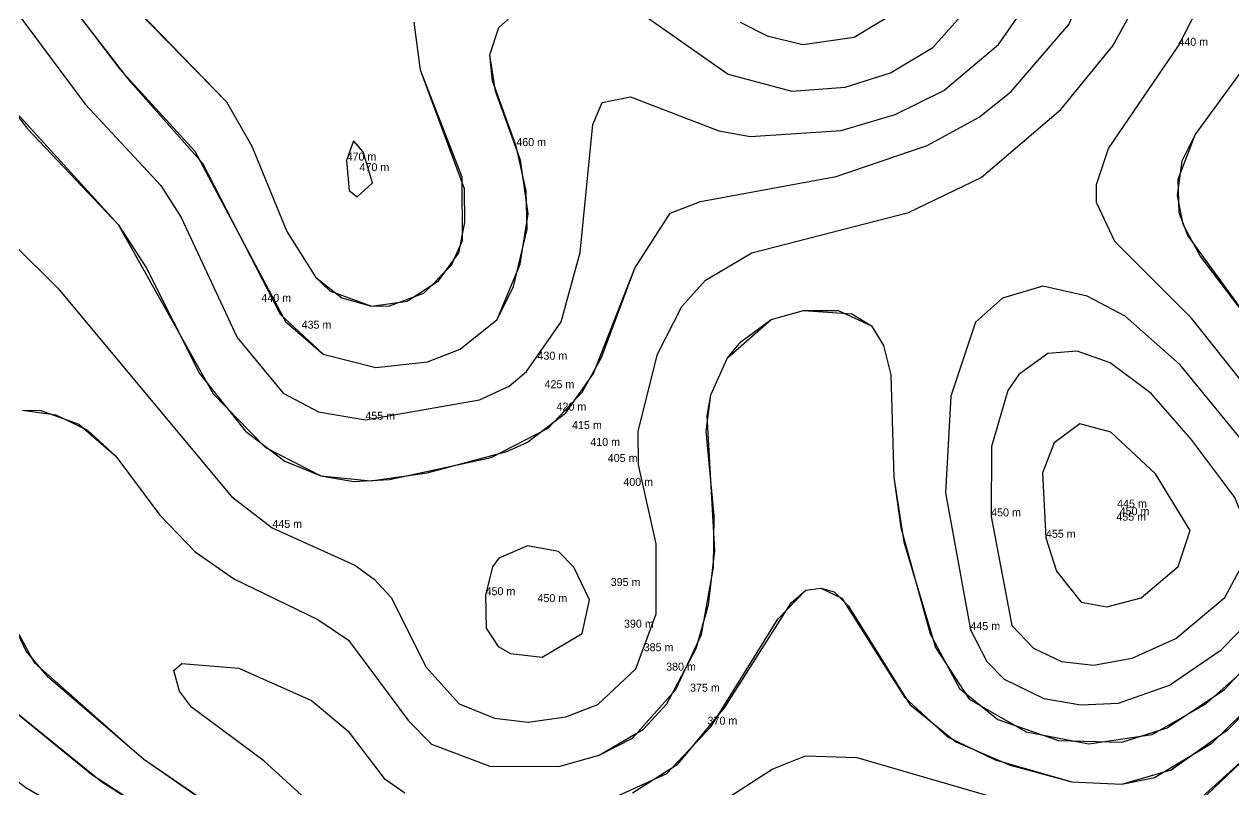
# Model space of a CAD drawing. Extents: x 104.513 to 104.5295, y 28.4567 to 28.4663.
# Drawn here: x 104.514595 to 104.517478, y 28.462799 to 28.464623 of the extents above; entities that cross this region are included whole.
import ezdxf

# ---------------------------------------------------------------- set-up
doc = ezdxf.new("R2010")
doc.units = 0
doc.header["$MEASUREMENT"] = 0
for name, color, linetype in [('Contour_Line_Major', 7, 'Continuous'), ('Contour_Line_Minor', 7, 'Continuous'), ('FeatureAttribs', 7, 'Continuous'), ('Iso-height_Area', 7, 'Continuous')]:
    doc.layers.add(name, color=color, linetype=linetype)

# ---------------------------------------------------------------- blocks, each defined once
blk = doc.blocks.new('FEATURE')

msp = doc.modelspace()

# ---------------------------------------------------------------- linework, layer by layer
at = {"layer": 'Contour_Line_Major', "color": 36, "true_color": 0x804000}
for points in [[(104.5145283, 28.4644645, 450), (104.5148196, 28.4641459, 450), (104.5150461, 28.4637421, 450), (104.5151701, 28.4636144, 450), (104.5153022, 28.4635472, 450), (104.5153808, 28.463534, 450), (104.5154656, 28.4635381, 450), (104.5157079, 28.4635906, 450), (104.5158442, 28.4636607, 450), (104.5159251, 28.4637462, 450), (104.5159709, 28.4638291, 450), (104.5160504, 28.4640414, 450), (104.5161347, 28.4641726, 450), (104.5162071, 28.4642007, 450), (104.5165307, 28.4642598, 450), (104.5167477, 28.4643338, 450), (104.5168711, 28.4644016, 450), (104.5169478, 28.4644622, 450), (104.5170852, 28.4646225, 450), (104.5171332, 28.4647358, 450)], [(104.5175126, 28.4634173, 450), (104.5174807, 28.4634954, 450), (104.5173756, 28.4636352, 450), (104.5172811, 28.4637429, 450), (104.5171838, 28.463816, 450), (104.5171048, 28.4638441, 450), (104.517035, 28.4638382, 450), (104.516966, 28.4637886, 450), (104.5169395, 28.4637504, 450), (104.5169011, 28.4636169, 450), (104.5168999, 28.4634506, 450), (104.516949, 28.4631905, 450), (104.5170012, 28.4631365, 450), (104.5170679, 28.4631052, 450), (104.5171439, 28.463096, 450), (104.517236, 28.463113, 450), (104.5173401, 28.4631597, 450), (104.5174568, 28.4632574, 450), (104.5174965, 28.4633312, 450), (104.5175126, 28.4634173, 450)], [(104.5159424, 28.4632518, 450), (104.5159054, 28.4633298, 450), (104.515869, 28.4633666, 450), (104.5157947, 28.4633806, 450), (104.5157263, 28.463351, 450), (104.5157113, 28.4633304, 450), (104.515695, 28.4632628, 450), (104.5156961, 28.4631843, 450), (104.5157252, 28.4631404, 450), (104.5157542, 28.4631243, 450), (104.51583, 28.4631154, 450), (104.5159251, 28.4631716, 450), (104.5159424, 28.4632518, 450)], [(104.5151035, 28.4625118, 450), (104.5145992, 28.4628039, 450), (104.5142756, 28.4630531, 450)]]:
    msp.add_polyline3d(points, dxfattribs=at)
at = {"layer": 'Contour_Line_Minor', "color": 36, "true_color": 0x804000}
for points in [[(104.5175993, 28.4636442, 440), (104.5173777, 28.4639225, 440), (104.5171949, 28.4641056, 440), (104.5171511, 28.4641981, 440), (104.517151, 28.4642408, 440), (104.5171795, 28.4643268, 440), (104.5173462, 28.4645715, 440), (104.5173903, 28.4646567, 440), (104.5174378, 28.4648361, 440), (104.5174429, 28.4649676, 440), (104.5174222, 28.4651225, 440), (104.5173572, 28.4653006, 440), (104.5172803, 28.4654255, 440), (104.5172633, 28.4654947, 440), (104.5172757, 28.4655713, 440), (104.5173027, 28.465606, 440), (104.5173776, 28.4656518, 440), (104.5174044, 28.4656107, 440), (104.5174345, 28.4654609, 440), (104.5174737, 28.4653507, 440), (104.5175078, 28.4652948, 440)], [(104.5146122, 28.4647946, 460), (104.5148235, 28.4645159, 460), (104.5150018, 28.4643202, 460), (104.515218, 28.4639147, 460), (104.5153078, 28.4638369, 460), (104.5154338, 28.4638052, 460), (104.5155562, 28.4638186, 460), (104.5156344, 28.4638485, 460), (104.5157228, 28.4639194, 460), (104.5157613, 28.4639981, 460), (104.515794, 28.464135, 460), (104.5157919, 28.4642257, 460), (104.5157682, 28.4643325, 460), (104.5157114, 28.4644883, 460), (104.5157054, 28.4645499, 460), (104.5157263, 28.4646151, 460), (104.5157939, 28.4646749, 460)], [(104.5147286, 28.4647954, 465), (104.5150775, 28.4644378, 465), (104.515138, 28.4643324, 465), (104.5152215, 28.464129, 465), (104.5152906, 28.4640196, 465), (104.5153521, 28.4639711, 465), (104.5154234, 28.463951, 465), (104.5154658, 28.463952, 465), (104.5155479, 28.4639825, 465), (104.5156141, 28.464049, 465), (104.5156402, 28.4641074, 465), (104.5156389, 28.4642588, 465), (104.5155401, 28.4645131, 465), (104.515525, 28.4646277, 465)], [(104.5145308, 28.4647133, 455), (104.5147406, 28.4644324, 455), (104.5149213, 28.4642385, 455), (104.5149691, 28.4641626, 455), (104.5151026, 28.4638769, 455), (104.5152125, 28.4637439, 455), (104.5152971, 28.4636993, 455), (104.5154085, 28.4636806, 455), (104.5156808, 28.4637278, 455), (104.5157511, 28.4637607, 455), (104.5157922, 28.4637959, 455), (104.5158753, 28.4639143, 455), (104.5159204, 28.4640793, 455), (104.5159505, 28.464384, 455), (104.5159729, 28.4644365, 455), (104.5160403, 28.4644497, 455), (104.516251, 28.4643689, 455), (104.5163265, 28.4643553, 455), (104.5165423, 28.4643698, 455), (104.5166714, 28.4644076, 455), (104.5167868, 28.4644647, 455), (104.5169177, 28.4645744, 455), (104.5169766, 28.464659, 455)], [(104.5160291, 28.4646747, 460), (104.5162732, 28.4645036, 460), (104.5164245, 28.4644636, 460), (104.5165517, 28.4644732, 460), (104.5166604, 28.4645071, 460), (104.5167613, 28.4645677, 460), (104.5168399, 28.4646553, 460)], [(104.5176316, 28.4637637, 435), (104.5173979, 28.4640712, 435), (104.5173573, 28.4641459, 435), (104.517344, 28.4642145, 435), (104.5173549, 28.4642974, 435), (104.5173861, 28.4643595, 435), (104.5176289, 28.4646926, 435)], [(104.5144673, 28.4641996, 445), (104.5146757, 28.4639943, 445), (104.5150892, 28.4634979, 445), (104.5151867, 28.463423, 445), (104.515383, 28.4633346, 445), (104.5154298, 28.4633007, 445), (104.5154701, 28.463257, 445), (104.5155532, 28.4630918, 445), (104.5156322, 28.4630044, 445), (104.5157166, 28.46297, 445), (104.5157964, 28.4629602, 445), (104.5158862, 28.4629734, 445), (104.5159623, 28.4630027, 445), (104.516053, 28.4630876, 445), (104.5161014, 28.4632188, 445), (104.5161018, 28.4633848, 445), (104.5160597, 28.463573, 445), (104.5160587, 28.4636537, 445), (104.5161048, 28.463837, 445), (104.5161627, 28.4639506, 445), (104.516219, 28.4640136, 445), (104.5163299, 28.4640781, 445), (104.5167029, 28.4641744, 445), (104.5168763, 28.4642574, 445), (104.5170658, 28.46442, 445), (104.5171896, 28.4645711, 445), (104.5172367, 28.4646564, 445)], [(104.5163017, 28.4646276, 465), (104.5163659, 28.4645954, 465), (104.5164513, 28.4645746, 465), (104.5165733, 28.4645922, 465), (104.5166737, 28.4646522, 465)], [(104.5173692, 28.4627523, 430), (104.5175262, 28.4628937, 430), (104.5176867, 28.4630775, 430), (104.5177738, 28.4632117, 430), (104.5178297, 28.4633788, 430), (104.517841, 28.4634688, 430), (104.5178382, 28.4636735, 430), (104.51785, 28.4637494, 430), (104.5178715, 28.4637752, 430), (104.5182498, 28.4637261, 430), (104.5184187, 28.463742, 430), (104.5185199, 28.4637675, 430), (104.5186591, 28.4638266, 430), (104.5187721, 28.4638988, 430), (104.5191098, 28.4641827, 430), (104.5191934, 28.4642138, 430), (104.5194906, 28.4642195, 430), (104.5196066, 28.4642403, 430), (104.5197714, 28.4643317, 430), (104.5199737, 28.4644963, 430), (104.5201014, 28.4645813, 430)], [(104.5154256, 28.4642451, 470), (104.5154034, 28.4643188, 470), (104.5153801, 28.4643448, 470), (104.5153637, 28.464298, 470), (104.5153701, 28.4642268, 470), (104.5153887, 28.4642118, 470), (104.5154256, 28.4642451, 470)], [(104.5176089, 28.4634173, 445), (104.5175845, 28.4635021, 445), (104.5175363, 28.4635843, 445), (104.5173505, 28.4638116, 445), (104.5172193, 28.4639277, 445), (104.5171291, 28.4639752, 445), (104.5170232, 28.4639989, 445), (104.5169268, 28.4639706, 445), (104.5168628, 28.4639131, 445), (104.5168039, 28.4637366, 445), (104.5167915, 28.4635065, 445), (104.5168505, 28.46318, 445), (104.5168894, 28.4631052, 445), (104.5169306, 28.4630632, 445), (104.5170253, 28.4630171, 445), (104.5171133, 28.4630014, 445), (104.5172038, 28.4630053, 445), (104.5173249, 28.4630487, 445), (104.5174482, 28.4631326, 445), (104.5175285, 28.4632143, 445), (104.5175993, 28.4633427, 445), (104.5176089, 28.4634173, 445)], [(104.5145911, 28.4637036, 440), (104.5146351, 28.463703, 440), (104.5147257, 28.4636699, 440), (104.5148137, 28.4635938, 440), (104.5149183, 28.4634533, 440), (104.5150026, 28.463366, 440), (104.5150965, 28.4633011, 440), (104.515295, 28.463205, 440), (104.5153679, 28.4631554, 440), (104.5155111, 28.4629632, 440), (104.5155659, 28.4629079, 440), (104.5157051, 28.4628553, 440), (104.5158692, 28.4628546, 440), (104.5159656, 28.462882, 440), (104.5160448, 28.4629219, 440), (104.5161488, 28.463038, 440), (104.5162097, 28.463169, 440), (104.5162385, 28.4633289, 440), (104.5162401, 28.4634518, 440), (104.5162205, 28.4636532, 440), (104.5162319, 28.46374, 440), (104.5162718, 28.4638283, 440), (104.5163036, 28.4638665, 440), (104.5163753, 28.4639199, 440), (104.5164524, 28.4639408, 440), (104.5165677, 28.463933, 440), (104.5166149, 28.4639046, 440), (104.5166436, 28.4638577, 440), (104.5166608, 28.4637876, 440), (104.5166683, 28.4635431, 440), (104.5166844, 28.4634238, 440), (104.5167548, 28.4631712, 440), (104.5168245, 28.4630404, 440), (104.5169161, 28.4629667, 440), (104.5170606, 28.4629165, 440), (104.5172115, 28.4629127, 440), (104.5173194, 28.4629471, 440), (104.5174562, 28.4630386, 440), (104.5176139, 28.4632064, 440)], [(104.517374, 28.4634173, 455), (104.5172918, 28.463552, 455), (104.5171855, 28.4636513, 455), (104.5171113, 28.463671, 455), (104.5170503, 28.4636256, 455), (104.5170226, 28.4635541, 455), (104.5170304, 28.4633996, 455), (104.5170556, 28.4633197, 455), (104.5171144, 28.4632463, 455), (104.5171755, 28.4632354, 455), (104.5172572, 28.4632564, 455), (104.517346, 28.4633308, 455), (104.517374, 28.4634173, 455)], [(104.5160452, 28.4627923, 435), (104.5161539, 28.4628611, 435), (104.5162646, 28.4629948, 435), (104.516423, 28.4632449, 435), (104.5164586, 28.4632752, 435), (104.516494, 28.4632793, 435), (104.5165254, 28.4632712, 435), (104.51656, 28.4632369, 435), (104.5167065, 28.4630027, 435), (104.5168157, 28.4629137, 435), (104.5169452, 28.4628583, 435), (104.5170926, 28.4628186, 435), (104.5172116, 28.4628127, 435), (104.5172893, 28.4628286, 435), (104.5174258, 28.4629107, 435), (104.5175935, 28.4630736, 435)], [(104.5153704, 28.4625313, 440), (104.5148806, 28.4628711, 440), (104.5146195, 28.4631019, 440), (104.5145694, 28.4631957, 440)], [(104.5154259, 28.4626318, 435), (104.5151664, 28.4628681, 435), (104.514994, 28.4629965, 435), (104.5149655, 28.4630339, 435), (104.5149523, 28.4630836, 435), (104.5149713, 28.4631005, 435), (104.5151067, 28.4630889, 435), (104.51528, 28.4630124, 435), (104.5153665, 28.4629399, 435), (104.5154536, 28.462826, 435), (104.5155022, 28.462792, 435)], [(104.5152113, 28.4625409, 445), (104.5147566, 28.4628352, 445), (104.5144607, 28.4630756, 445)], [(104.516127, 28.4626867, 430), (104.5163781, 28.4628484, 430), (104.5164573, 28.4628803, 430), (104.51658, 28.4628761, 430), (104.51716, 28.4627077, 430)]]:
    msp.add_polyline3d(points, dxfattribs=at)
at = {"layer": 'Iso-height_Area', "color": 30, "true_color": 0xfe9600}
for points in [[(104.5175993, 28.4636442, 440), (104.5173777, 28.4639225, 440), (104.5171949, 28.4641056, 440), (104.5171511, 28.4641981, 440), (104.517151, 28.4642408, 440), (104.5171795, 28.4643268, 440), (104.5173462, 28.4645715, 440), (104.5173903, 28.4646567, 440), (104.5174378, 28.4648361, 440), (104.5174429, 28.4649676, 440), (104.5174222, 28.4651225, 440), (104.5173572, 28.4653006, 440), (104.5172803, 28.4654255, 440), (104.5172633, 28.4654947, 440), (104.5172757, 28.4655713, 440), (104.5173622, 28.46565, 440), (104.5173776, 28.4656518, 440), (104.5174044, 28.4656107, 440), (104.5174345, 28.4654609, 440), (104.5174737, 28.4653507, 440), (104.5175078, 28.4652948, 440)], [(104.5145911, 28.4637036, 440), (104.5146706, 28.4636926, 440), (104.514746, 28.4636557, 440), (104.5148137, 28.4635938, 440), (104.5149183, 28.4634533, 440), (104.5150026, 28.463366, 440), (104.5150965, 28.4633011, 440), (104.515295, 28.463205, 440), (104.5153679, 28.4631554, 440), (104.5155111, 28.4629632, 440), (104.5155659, 28.4629079, 440), (104.5157051, 28.4628553, 440), (104.5158692, 28.4628546, 440), (104.5159656, 28.462882, 440), (104.5160711, 28.4629439, 440), (104.5161269, 28.4630038, 440), (104.5161968, 28.4631362, 440), (104.5162261, 28.4632398, 440), (104.5162411, 28.4633692, 440), (104.5162232, 28.4636899, 440), (104.5162319, 28.46374, 440), (104.5162718, 28.4638283, 440), (104.5163753, 28.4639199, 440), (104.5164524, 28.4639408, 440), (104.5165354, 28.4639411, 440), (104.5166149, 28.4639046, 440), (104.5166436, 28.4638577, 440), (104.5166608, 28.4637876, 440), (104.5166683, 28.4635431, 440), (104.516692, 28.4633902, 440), (104.5167676, 28.463138, 440), (104.5168473, 28.4630155, 440), (104.5169836, 28.4629376, 440), (104.517133, 28.4629088, 440), (104.5172835, 28.4629309, 440), (104.5174113, 28.4630041, 440), (104.5175411, 28.4631187, 440)], [(104.5153445, 28.4625535, 440), (104.5148806, 28.4628711, 440), (104.5146534, 28.4630671, 440), (104.5145998, 28.4631295, 440), (104.5145694, 28.4631957, 440)]]:
    msp.add_polyline3d(points, dxfattribs=at)
at = {"layer": 'Iso-height_Area', "color": 20, "true_color": 0xfe5000}
for points in [[(104.5147119, 28.464815, 465), (104.5150775, 28.4644378, 465), (104.515138, 28.4643324, 465), (104.5152215, 28.464129, 465), (104.5152906, 28.4640196, 465), (104.515324, 28.4639879, 465), (104.5154234, 28.463951, 465), (104.5155083, 28.4639629, 465), (104.5155828, 28.4640115, 465), (104.515631, 28.4640787, 465), (104.5156459, 28.4641505, 465), (104.5156444, 28.4642304, 465), (104.5155401, 28.4645131, 465), (104.515525, 28.4646277, 465)], [(104.5163017, 28.4646276, 465), (104.5163659, 28.4645954, 465), (104.5164513, 28.4645746, 465), (104.5165733, 28.4645922, 465), (104.5166737, 28.4646522, 465)]]:
    msp.add_polyline3d(points, dxfattribs=at)
at = {"layer": 'Iso-height_Area', "color": 30, "true_color": 0xfe7a00}
for points in [[(104.5144194, 28.4646114, 450), (104.514603, 28.4643733, 450), (104.5148196, 28.4641459, 450), (104.5148868, 28.4640415, 450), (104.5150135, 28.4637911, 450), (104.515123, 28.4636539, 450), (104.5152164, 28.4635821, 450), (104.5153022, 28.4635472, 450), (104.5154217, 28.463535, 450), (104.5155554, 28.463554, 450), (104.5157459, 28.4636053, 450), (104.515795, 28.463627, 450), (104.515886, 28.4636976, 450), (104.5159522, 28.4637906, 450), (104.5160504, 28.4640414, 450), (104.5161347, 28.4641726, 450), (104.5162071, 28.4642007, 450), (104.5165307, 28.4642598, 450), (104.5167477, 28.4643338, 450), (104.5168711, 28.4644016, 450), (104.5169478, 28.4644622, 450), (104.5170852, 28.4646225, 450), (104.5171332, 28.4647358, 450)], [(104.5151236, 28.4624967, 450), (104.5145992, 28.4628039, 450), (104.5142756, 28.4630531, 450)]]:
    msp.add_polyline3d(points, dxfattribs=at)
at = {"layer": 'Iso-height_Area', "color": 20, "true_color": 0xfe5e00}
for points in [[(104.5146449, 28.4647495, 460), (104.5148424, 28.4644928, 460), (104.5150206, 28.4642919, 460), (104.5152054, 28.4639321, 460), (104.5153078, 28.4638369, 460), (104.5154338, 28.4638052, 460), (104.5155562, 28.4638186, 460), (104.5156344, 28.4638485, 460), (104.5157228, 28.4639194, 460), (104.5157777, 28.4640514, 460), (104.5157965, 28.4641709, 460), (104.5157783, 28.464299, 460), (104.5157185, 28.4644635, 460), (104.5157054, 28.4645499, 460), (104.5157263, 28.4646151, 460), (104.5157939, 28.4646749, 460)], [(104.5160291, 28.4646747, 460), (104.5162732, 28.4645036, 460), (104.5164245, 28.4644636, 460), (104.5165517, 28.4644732, 460), (104.5166604, 28.4645071, 460), (104.5167613, 28.4645677, 460), (104.5168399, 28.4646553, 460)]]:
    msp.add_polyline3d(points, dxfattribs=at)
at = {"layer": 'Iso-height_Area', "color": 30, "true_color": 0xfe6c00}
msp.add_polyline3d([(104.5145308, 28.4647133, 455), (104.5147406, 28.4644324, 455), (104.5149213, 28.4642385, 455), (104.5149691, 28.4641626, 455), (104.5151026, 28.4638769, 455), (104.5152125, 28.4637439, 455), (104.5152971, 28.4636993, 455), (104.5154085, 28.4636806, 455), (104.5156808, 28.4637278, 455), (104.5157511, 28.4637607, 455), (104.5157922, 28.4637959, 455), (104.5158753, 28.4639143, 455), (104.5159204, 28.4640793, 455), (104.5159505, 28.464384, 455), (104.5159729, 28.4644365, 455), (104.5160403, 28.4644497, 455), (104.516251, 28.4643689, 455), (104.5163265, 28.4643553, 455), (104.5165423, 28.4643698, 455), (104.5166714, 28.4644076, 455), (104.5167868, 28.4644647, 455), (104.5169177, 28.4645744, 455), (104.5169766, 28.464659, 455)], dxfattribs=at)
at = {"layer": 'Iso-height_Area', "color": 40, "true_color": 0xfea400}
for points in [[(104.5176662, 28.4637116, 435), (104.5173689, 28.4641193, 435), (104.5173478, 28.4641739, 435), (104.5173455, 28.464254, 435), (104.5173861, 28.4643595, 435), (104.5176289, 28.4646926, 435)], [(104.5159578, 28.4627608, 435), (104.5161273, 28.4628379, 435), (104.5162328, 28.4629502, 435), (104.5163913, 28.4632056, 435), (104.5164586, 28.4632752, 435), (104.516494, 28.4632793, 435), (104.5165442, 28.4632557, 435), (104.5166931, 28.4630203, 435), (104.5167955, 28.4629253, 435), (104.5169095, 28.4628708, 435), (104.5170926, 28.4628186, 435), (104.5172116, 28.4628127, 435), (104.5173289, 28.4628469, 435), (104.5174654, 28.4629434, 435), (104.5175935, 28.4630736, 435)], [(104.5154259, 28.4626318, 435), (104.5151664, 28.4628681, 435), (104.514994, 28.4629965, 435), (104.5149655, 28.4630339, 435), (104.5149523, 28.4630836, 435), (104.5149713, 28.4631005, 435), (104.5151067, 28.4630889, 435), (104.51528, 28.4630124, 435), (104.5153665, 28.4629399, 435), (104.5154536, 28.462826, 435), (104.5155022, 28.462792, 435)]]:
    msp.add_polyline3d(points, dxfattribs=at)
at = {"layer": 'Iso-height_Area', "color": 30, "true_color": 0xfe8800}
for points in [[(104.5144673, 28.4641996, 445), (104.5146757, 28.4639943, 445), (104.5150892, 28.4634979, 445), (104.5151867, 28.463423, 445), (104.515383, 28.4633346, 445), (104.5154298, 28.4633007, 445), (104.5154701, 28.463257, 445), (104.5155532, 28.4630918, 445), (104.5156322, 28.4630044, 445), (104.5157166, 28.46297, 445), (104.5157964, 28.4629602, 445), (104.5158862, 28.4629734, 445), (104.5159623, 28.4630027, 445), (104.516053, 28.4630876, 445), (104.5161014, 28.4632188, 445), (104.5161018, 28.4633848, 445), (104.5160597, 28.463573, 445), (104.5160587, 28.4636537, 445), (104.5161048, 28.463837, 445), (104.5161627, 28.4639506, 445), (104.516219, 28.4640136, 445), (104.5163299, 28.4640781, 445), (104.5167029, 28.4641744, 445), (104.5168763, 28.4642574, 445), (104.5170658, 28.46442, 445), (104.5171896, 28.4645711, 445), (104.5172367, 28.4646564, 445)], [(104.5151572, 28.4625794, 445), (104.5147801, 28.4628173, 445), (104.5144607, 28.4630756, 445)]]:
    msp.add_polyline3d(points, dxfattribs=at)
at = {"layer": 'Iso-height_Area', "color": 40, "true_color": 0xfeb200}
for points in [[(104.5173989, 28.4627727, 430), (104.5175262, 28.4628937, 430), (104.5176867, 28.4630775, 430), (104.5177924, 28.4632506, 430), (104.517837, 28.4634228, 430), (104.5178438, 28.463719, 430), (104.5178715, 28.4637752, 430), (104.5182498, 28.4637261, 430), (104.5184187, 28.463742, 430), (104.5185199, 28.4637675, 430), (104.5186591, 28.4638266, 430), (104.5187721, 28.4638988, 430), (104.5191098, 28.4641827, 430), (104.5191934, 28.4642138, 430), (104.5194906, 28.4642195, 430), (104.5196066, 28.4642403, 430), (104.5197714, 28.4643317, 430), (104.5199737, 28.4644963, 430), (104.5201014, 28.4645813, 430)], [(104.516127, 28.4626867, 430), (104.5163781, 28.4628484, 430), (104.5164573, 28.4628803, 430), (104.51658, 28.4628761, 430), (104.51716, 28.4627077, 430)]]:
    msp.add_polyline3d(points, dxfattribs=at)
at = {"layer": 'Iso-height_Area', "color": 20, "true_color": 0xfe4200}
msp.add_polyline3d([(104.5154256, 28.4642451, 470), (104.5154034, 28.4643188, 470), (104.5153801, 28.4643448, 470), (104.5153637, 28.464298, 470), (104.5153701, 28.4642268, 470), (104.5153887, 28.4642118, 470), (104.5154256, 28.4642451, 470)], close=True, dxfattribs=at)
at = {"layer": 'Iso-height_Area', "color": 30, "true_color": 0xfe8800}
msp.add_polyline3d([(104.5176089, 28.4634173, 445), (104.5175845, 28.4635021, 445), (104.5175363, 28.4635843, 445), (104.5173505, 28.4638116, 445), (104.5172193, 28.4639277, 445), (104.5171291, 28.4639752, 445), (104.5170232, 28.4639989, 445), (104.5169268, 28.4639706, 445), (104.5168628, 28.4639131, 445), (104.5168039, 28.4637366, 445), (104.5167915, 28.4635065, 445), (104.5168505, 28.46318, 445), (104.5168894, 28.4631052, 445), (104.5169306, 28.4630632, 445), (104.5170253, 28.4630171, 445), (104.5171133, 28.4630014, 445), (104.5172038, 28.4630053, 445), (104.5173249, 28.4630487, 445), (104.5174482, 28.4631326, 445), (104.5175285, 28.4632143, 445), (104.5175993, 28.4633427, 445), (104.5176089, 28.4634173, 445)], close=True, dxfattribs=at)
at = {"layer": 'Iso-height_Area', "color": 30, "true_color": 0xfe7a00}
for points in [[(104.5175126, 28.4634173, 450), (104.5174807, 28.4634954, 450), (104.5173756, 28.4636352, 450), (104.5172811, 28.4637429, 450), (104.5171838, 28.463816, 450), (104.5171048, 28.4638441, 450), (104.517035, 28.4638382, 450), (104.516966, 28.4637886, 450), (104.5169395, 28.4637504, 450), (104.5169011, 28.4636169, 450), (104.5168999, 28.4634506, 450), (104.516949, 28.4631905, 450), (104.5170012, 28.4631365, 450), (104.5170679, 28.4631052, 450), (104.5171439, 28.463096, 450), (104.517236, 28.463113, 450), (104.5173401, 28.4631597, 450), (104.5174568, 28.4632574, 450), (104.5174965, 28.4633312, 450), (104.5175126, 28.4634173, 450)], [(104.5159424, 28.4632518, 450), (104.5159054, 28.4633298, 450), (104.515869, 28.4633666, 450), (104.5157947, 28.4633806, 450), (104.5157263, 28.463351, 450), (104.5157113, 28.4633304, 450), (104.515695, 28.4632628, 450), (104.5156961, 28.4631843, 450), (104.5157252, 28.4631404, 450), (104.5157542, 28.4631243, 450), (104.51583, 28.4631154, 450), (104.5159251, 28.4631716, 450), (104.5159424, 28.4632518, 450)]]:
    msp.add_polyline3d(points, close=True, dxfattribs=at)
at = {"layer": 'Iso-height_Area', "color": 30, "true_color": 0xfe6c00}
msp.add_polyline3d([(104.517374, 28.4634173, 455), (104.5172918, 28.463552, 455), (104.5171855, 28.4636513, 455), (104.5171113, 28.463671, 455), (104.5170503, 28.4636256, 455), (104.5170226, 28.4635541, 455), (104.5170304, 28.4633996, 455), (104.5170556, 28.4633197, 455), (104.5171144, 28.4632463, 455), (104.5171755, 28.4632354, 455), (104.5172572, 28.4632564, 455), (104.517346, 28.4633308, 455), (104.517374, 28.4634173, 455)], close=True, dxfattribs=at)

# ---------------------------------------------------------------- block references
at = {"layer": 'FeatureAttribs'}
ref = msp.add_blockref('FEATURE', (104.5173462, 28.4645715, 440), dxfattribs=at)
ref.add_attrib('NAME', '440 m', (104.5173462, 28.4645715, 440), dxfattribs={"height": 0.00001907})
ref = msp.add_blockref('FEATURE', (104.5157682, 28.4643325, 460), dxfattribs=at)
ref.add_attrib('NAME', '460 m', (104.5157682, 28.4643325, 460), dxfattribs={"height": 0.00001907})
ref = msp.add_blockref('FEATURE', (104.5153637, 28.464298, 470), dxfattribs=at)
ref.add_attrib('NAME', '470 m', (104.5153637, 28.464298, 470), dxfattribs={"height": 0.00001907})
ref = msp.add_blockref('FEATURE', (104.5153946, 28.4642729, 470), dxfattribs=at)
ref.add_attrib('NAME', '470 m', (104.5153946, 28.4642729, 470), dxfattribs={"height": 0.00001907})
ref = msp.add_blockref('FEATURE', (104.5151606, 28.4639615, 440), dxfattribs=at)
ref.add_attrib('NAME', '440 m', (104.5151606, 28.4639615, 440), dxfattribs={"height": 0.00001907})
ref = msp.add_blockref('FEATURE', (104.5152565, 28.4638976, 435), dxfattribs=at)
ref.add_attrib('NAME', '435 m', (104.5152565, 28.4638976, 435), dxfattribs={"height": 0.00001907})
ref = msp.add_blockref('FEATURE', (104.5158187, 28.4638238, 430), dxfattribs=at)
ref.add_attrib('NAME', '430 m', (104.5158187, 28.4638238, 430), dxfattribs={"height": 0.00001907})
ref = msp.add_blockref('FEATURE', (104.5158355, 28.4637558, 425), dxfattribs=at)
ref.add_attrib('NAME', '425 m', (104.5158355, 28.4637558, 425), dxfattribs={"height": 0.00001907})
ref = msp.add_blockref('FEATURE', (104.5158641, 28.4637025, 420), dxfattribs=at)
ref.add_attrib('NAME', '420 m', (104.5158641, 28.4637025, 420), dxfattribs={"height": 0.00001907})
ref = msp.add_blockref('FEATURE', (104.5154085, 28.4636806, 455), dxfattribs=at)
ref.add_attrib('NAME', '455 m', (104.5154085, 28.4636806, 455), dxfattribs={"height": 0.00001907})
ref = msp.add_blockref('FEATURE', (104.5159011, 28.4636586, 415), dxfattribs=at)
ref.add_attrib('NAME', '415 m', (104.5159011, 28.4636586, 415), dxfattribs={"height": 0.00001907})
ref = msp.add_blockref('FEATURE', (104.5159445, 28.4636182, 410), dxfattribs=at)
ref.add_attrib('NAME', '410 m', (104.5159445, 28.4636182, 410), dxfattribs={"height": 0.00001907})
ref = msp.add_blockref('FEATURE', (104.5159862, 28.4635801, 405), dxfattribs=at)
ref.add_attrib('NAME', '405 m', (104.5159862, 28.4635801, 405), dxfattribs={"height": 0.00001907})
ref = msp.add_blockref('FEATURE', (104.5160233, 28.4635231, 400), dxfattribs=at)
ref.add_attrib('NAME', '400 m', (104.5160233, 28.4635231, 400), dxfattribs={"height": 0.00001907})
ref = msp.add_blockref('FEATURE', (104.5172002, 28.4634715, 445), dxfattribs=at)
ref.add_attrib('NAME', '445 m', (104.5172002, 28.4634715, 445), dxfattribs={"height": 0.00001907})
ref = msp.add_blockref('FEATURE', (104.5168999, 28.4634506, 450), dxfattribs=at)
ref.add_attrib('NAME', '450 m', (104.5168999, 28.4634506, 450), dxfattribs={"height": 0.00001907})
ref = msp.add_blockref('FEATURE', (104.5171983, 28.4634403, 455), dxfattribs=at)
ref.add_attrib('NAME', '455 m', (104.5171983, 28.4634403, 455), dxfattribs={"height": 0.00001907})
ref = msp.add_blockref('FEATURE', (104.5172062, 28.4634533, 450), dxfattribs=at)
ref.add_attrib('NAME', '450 m', (104.5172062, 28.4634533, 450), dxfattribs={"height": 0.00001907})
ref = msp.add_blockref('FEATURE', (104.5151867, 28.463423, 445), dxfattribs=at)
ref.add_attrib('NAME', '445 m', (104.5151867, 28.463423, 445), dxfattribs={"height": 0.00001907})
ref = msp.add_blockref('FEATURE', (104.5170304, 28.4633996, 455), dxfattribs=at)
ref.add_attrib('NAME', '455 m', (104.5170304, 28.4633996, 455), dxfattribs={"height": 0.00001907})
ref = msp.add_blockref('FEATURE', (104.5159932, 28.4632846, 395), dxfattribs=at)
ref.add_attrib('NAME', '395 m', (104.5159932, 28.4632846, 395), dxfattribs={"height": 0.00001907})
ref = msp.add_blockref('FEATURE', (104.515695, 28.4632628, 450), dxfattribs=at)
ref.add_attrib('NAME', '450 m', (104.515695, 28.4632628, 450), dxfattribs={"height": 0.00001907})
ref = msp.add_blockref('FEATURE', (104.5158187, 28.4632464, 450), dxfattribs=at)
ref.add_attrib('NAME', '450 m', (104.5158187, 28.4632464, 450), dxfattribs={"height": 0.00001907})
ref = msp.add_blockref('FEATURE', (104.5160249, 28.4631854, 390), dxfattribs=at)
ref.add_attrib('NAME', '390 m', (104.5160249, 28.4631854, 390), dxfattribs={"height": 0.00001907})
ref = msp.add_blockref('FEATURE', (104.5168505, 28.46318, 445), dxfattribs=at)
ref.add_attrib('NAME', '445 m', (104.5168505, 28.46318, 445), dxfattribs={"height": 0.00001907})
ref = msp.add_blockref('FEATURE', (104.5160719, 28.4631293, 385), dxfattribs=at)
ref.add_attrib('NAME', '385 m', (104.5160719, 28.4631293, 385), dxfattribs={"height": 0.00001907})
ref = msp.add_blockref('FEATURE', (104.5161253, 28.4630831, 380), dxfattribs=at)
ref.add_attrib('NAME', '380 m', (104.5161253, 28.4630831, 380), dxfattribs={"height": 0.00001907})
ref = msp.add_blockref('FEATURE', (104.5161823, 28.463033, 375), dxfattribs=at)
ref.add_attrib('NAME', '375 m', (104.5161823, 28.463033, 375), dxfattribs={"height": 0.00001907})
ref = msp.add_blockref('FEATURE', (104.516224, 28.4629544, 370), dxfattribs=at)
ref.add_attrib('NAME', '370 m', (104.516224, 28.4629544, 370), dxfattribs={"height": 0.00001907})

doc.saveas('drawing.dxf')
